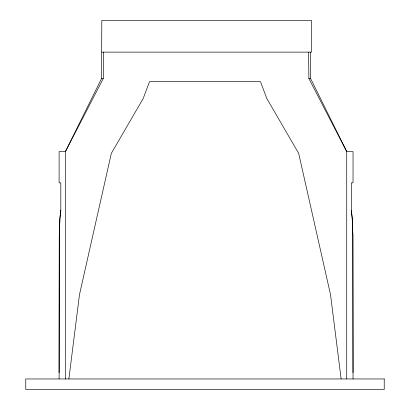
<?xml version="1.0" encoding="UTF-8"?>
<svg xmlns="http://www.w3.org/2000/svg" width="410" height="410" viewBox="0 0 410 410"><rect width="100%" height="100%" fill="white"/><g stroke="black" fill="none" stroke-linecap="round" stroke-linejoin="round"><path stroke-width="0.61" d="M65.41 378.958L65.41 151.608L101.526 78.571L101.813 20.5L311.513 20.5L311.513 52.126L101.813 52.126M59.107 378.958L59.327 235.576L59.911 218.766L60.808 210.274L60.808 182.86L59.107 182.86L59.107 151.608L65.41 151.608L103.258 78.571L103.535 52.126M60.808 210.274L59.911 217.976L59.235 235.617L59.107 372.659M68.87 378.958L79.484 294.616L111.33 153.34L143.177 98.518L149.547 81.646L260.452 81.646L266.823 98.518L298.67 153.34L330.516 294.616L341.13 378.958M353.036 378.958L352.907 235.617L352.226 217.976L351.329 210.274L351.329 182.86L353.036 182.86L353.036 151.608L346.732 151.608L308.884 78.571L308.602 52.126M101.526 78.571L103.258 78.571M308.884 78.571L310.616 78.571L346.732 151.608L346.732 378.958M353.036 372.659L352.815 235.576L352.226 218.766L351.329 210.274M310.329 52.126L310.616 78.571M384.226 378.958L25.774 378.958L25.774 389.5L384.226 389.5L384.226 378.958"/></g></svg>
